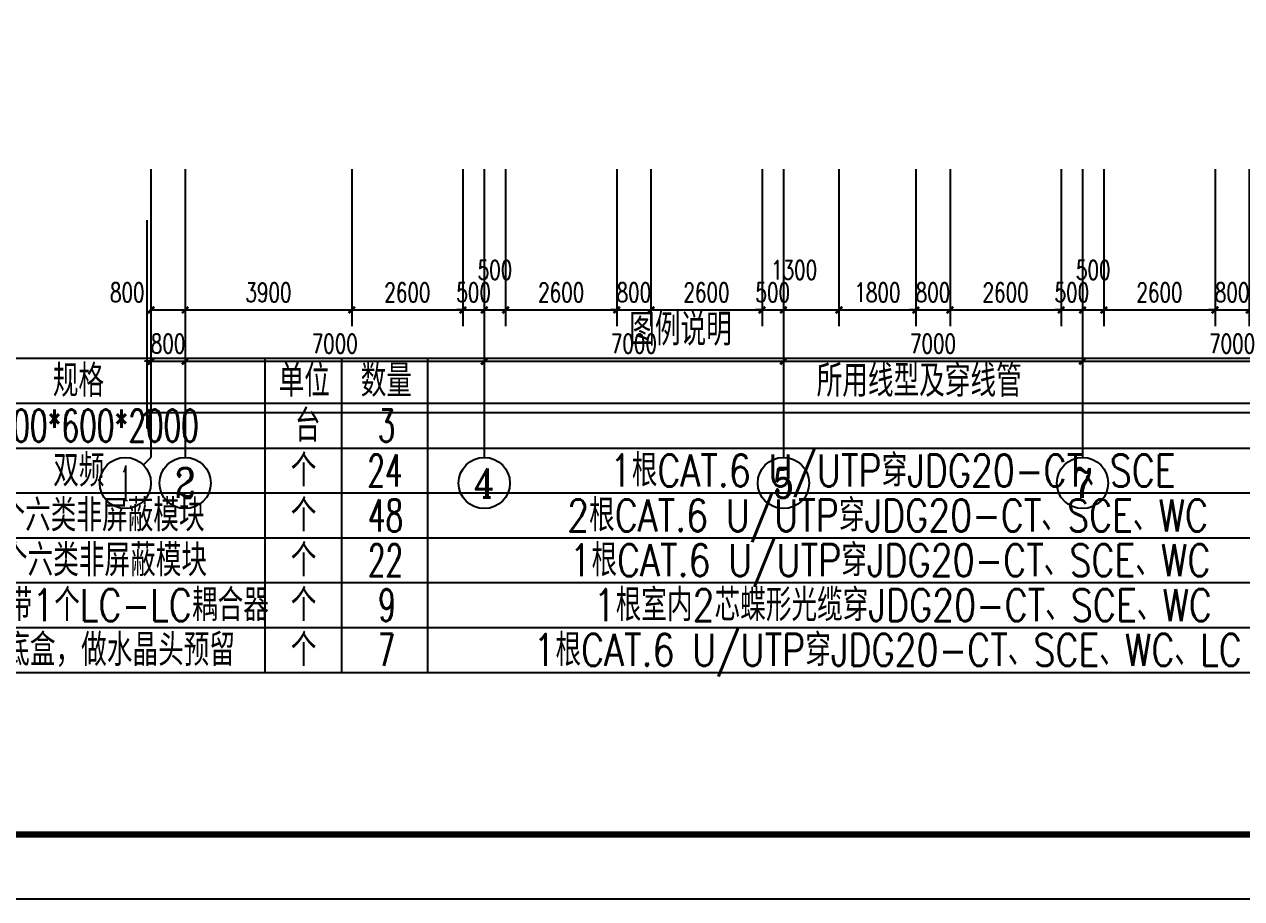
# Model space of a CAD drawing. Extents: x 1333527 to 1855755, y 1020844 to 1581249.
# Drawn here: x 1356411 to 1384897, y 1155938 to 1176403 of the extents above; entities that cross this region are included whole.
import ezdxf
from ezdxf.enums import TextEntityAlignment as Align

# ---------------------------------------------------------------- set-up
doc = ezdxf.new("R2010")
doc.units = 0
doc.header["$LTSCALE"] = 1000
doc.header["$PDSIZE"] = 5
doc.layers.add('1-建筑底图', color=8, linetype='Continuous', plot=False)
for name, color, linetype in [('AXIS_TEXT', 7, 'Continuous'), ('BTTK', 7, 'Continuous'), ('PUB_TITLE', 7, 'Continuous'), ('TEL_TAB', 7, 'Continuous')]:
    doc.layers.add(name, color=color, linetype=linetype)
doc.styles.add('_TCH_AXIS', font='COMPLEX', dxfattribs={"bigfont": 'GBCBIG'})
doc.styles.add('_TCH_DIM_T3', font='SIMPLEX', dxfattribs={"width": 0.705882, "bigfont": 'GBCBIG'})
doc.styles.add('_TEL_DIM', font='SIMPLEX', dxfattribs={"width": 0.8, "height": 3.5, "bigfont": 'HZTXT'})
doc.styles.add('COMPLEX', font='COMPLEX')
doc.styles.add('HZ(TK)', font='geniso.shx', dxfattribs={"width": 0.9, "bigfont": 'hztxt.shx'})
doc.dimstyles.new('_TCH_ARCH&&150', dxfattribs={"dimtxt": 446.25, "dimasz": 150, "dimexe": 375, "dimexo": 450, "dimgap": 189.375, "dimtad": 1, "dimdec": 0, "dimzin": 0, "dimdsep": 46, "dimtxsty": '_TCH_DIM_T3', "dimblk": 'ARCHTICK', "dimcen": 0.09, "dimclrt": 7, "dimazin": 2, "dimtfac": 1, "dimtdec": 0, "dimtix": 1, "dimtmove": 2, "dimatfit": 3, "dimfxl": 1, "dimtolj": 1, "dimtzin": 0, "dimarcsym": 0})

# ---------------------------------------------------------------- blocks, each defined once
blk = doc.blocks.new('vhtemplate_2020年新竖式图框_A0')
at = {"layer": 'PUB_TITLE', "color": 7}
blk.add_lwpolyline([(0, 0), (1189, 0), (1189, 841), (0, 841)], close=True, dxfattribs=at)
at = {"layer": 'PUB_TITLE', "const_width": 1}
blk.add_lwpolyline([(25, 10), (1179, 10), (1179, 831), (25, 831)], close=True, dxfattribs=at)
at = {"layer": 'BTTK', "color": 4, "style": 'HZ(TK)', "width": 0.9}
for tag, p in [('合作单位', (1144, 743.5)), ('建设单位', (1144, 209.5)), ('工程名称', (1144, 176.5)), ('子项名称', (1154, 160)), ('图纸名称', (1144, 141))]:
    blk.add_attdef(tag, text='', height=3.5, dxfattribs=at).set_placement(p, align=Align.MIDDLE_CENTER)
for tag, p in [('注册证书号', (1156.5, 309.01)), ('注册印章号', (1156.5, 301.01)), ('设计号', (1154, 193)), ('图别', (1137.75, 34)), ('图号', (1170.25, 34)), ('版本号', (1137.75, 26)), ('日期', (1170.25, 26))]:
    blk.add_attdef(tag, text='', height=3.5, dxfattribs=at).set_placement(p, align=Align.MIDDLE)
blk = doc.blocks.new('_AXISO')
blk.add_circle((0, 0), 0.5)
at = {"layer": 'AXIS_TEXT', "style": 'COMPLEX', "width": 1.041667}
blk.add_attdef('A', text='', height=0.56, dxfattribs=at).set_placement((-0.25, -0.28), (0.25, -0.28), align=Align.FIT)
blk = doc.blocks.new('_ArchTick')
at = {"color": 0, "linetype": 'ByBlock', "const_width": 0.4}
blk.add_lwpolyline([(-0.5, -0.5), (0.5, 0.5)], dxfattribs=at)
blk = doc.blocks.new('*D180')
at = {"layer": '1-建筑底图', "color": 0, "lineweight": -2, "transparency": 16777216}
for p, q in [((500, -3854), (500, -7529)), ((1300, -3854), (1300, -7529)), ((500, -7154), (1300, -7154))]:
    blk.add_line(p, q, dxfattribs=at)
at = {"layer": 'Defpoints', "color": 0}
for p in [(500, -3404), (1300, -3404), (1300, -7154)]:
    blk.add_point(p, dxfattribs=at)
at = {"layer": '1-建筑底图', "color": 0, "lineweight": -2, "transparency": 16777216, "xscale": 150, "yscale": 150, "zscale": 150, "rotation": 180}
blk.add_blockref('_ArchTick', (500, -7154), dxfattribs=at)
at = {"layer": '1-建筑底图', "color": 0, "lineweight": -2, "transparency": 16777216, "xscale": 150, "yscale": 150, "zscale": 150}
blk.add_blockref('_ArchTick', (1300, -7154), dxfattribs=at)
at = {"layer": '1-建筑底图', "color": 7, "transparency": 16777216, "insert": (-55, -6742), "char_height": 446.2, "attachment_point": 5, "style": '_TCH_DIM_T3'}
blk.add_mtext('\\A1;800', dxfattribs=at)
blk = doc.blocks.new('*D181')
at = {"layer": '1-建筑底图', "color": 0, "lineweight": -2, "transparency": 16777216}
for p, q in [((1300, -3854), (1300, -7529)), ((5200, -3854), (5200, -7529)), ((1300, -7154), (5200, -7154))]:
    blk.add_line(p, q, dxfattribs=at)
at = {"layer": 'Defpoints', "color": 0}
for p in [(1300, -3404), (5200, -3404), (5200, -7154)]:
    blk.add_point(p, dxfattribs=at)
at = {"layer": '1-建筑底图', "color": 0, "lineweight": -2, "transparency": 16777216, "xscale": 150, "yscale": 150, "zscale": 150, "rotation": 180}
blk.add_blockref('_ArchTick', (1300, -7154), dxfattribs=at)
at = {"layer": '1-建筑底图', "color": 0, "lineweight": -2, "transparency": 16777216, "xscale": 150, "yscale": 150, "zscale": 150}
blk.add_blockref('_ArchTick', (5200, -7154), dxfattribs=at)
at = {"layer": '1-建筑底图', "color": 7, "transparency": 16777216, "insert": (3250, -6742), "char_height": 446.2, "attachment_point": 5, "style": '_TCH_DIM_T3'}
blk.add_mtext('\\A1;3900', dxfattribs=at)
blk = doc.blocks.new('*D182')
at = {"layer": '1-建筑底图', "color": 0, "lineweight": -2, "transparency": 16777216}
for p, q in [((5200, -3854), (5200, -7529)), ((7800, -3854), (7800, -7529)), ((5200, -7154), (7800, -7154))]:
    blk.add_line(p, q, dxfattribs=at)
at = {"layer": 'Defpoints', "color": 0}
for p in [(5200, -3404), (7800, -3404), (7800, -7154)]:
    blk.add_point(p, dxfattribs=at)
at = {"layer": '1-建筑底图', "color": 0, "lineweight": -2, "transparency": 16777216, "xscale": 150, "yscale": 150, "zscale": 150, "rotation": 180}
blk.add_blockref('_ArchTick', (5200, -7154), dxfattribs=at)
at = {"layer": '1-建筑底图', "color": 0, "lineweight": -2, "transparency": 16777216, "xscale": 150, "yscale": 150, "zscale": 150}
blk.add_blockref('_ArchTick', (7800, -7154), dxfattribs=at)
at = {"layer": '1-建筑底图', "color": 7, "transparency": 16777216, "insert": (6500, -6742), "char_height": 446.2, "attachment_point": 5, "style": '_TCH_DIM_T3'}
blk.add_mtext('\\A1;2600', dxfattribs=at)
blk = doc.blocks.new('*D183')
at = {"layer": '1-建筑底图', "color": 0, "lineweight": -2, "transparency": 16777216}
for p, q in [((7800, -3854), (7800, -7529)), ((8300, -3854), (8300, -7529)), ((7800, -7154), (7650, -7154)), ((7800, -7154), (8300, -7154)), ((8300, -7154), (8450, -7154))]:
    blk.add_line(p, q, dxfattribs=at)
at = {"layer": 'Defpoints', "color": 0}
for p in [(7800, -3404), (8300, -3404), (8300, -7154)]:
    blk.add_point(p, dxfattribs=at)
at = {"layer": '1-建筑底图', "color": 0, "lineweight": -2, "transparency": 16777216, "xscale": 150, "yscale": 150, "zscale": 150}
blk.add_blockref('_ArchTick', (7800, -7154), dxfattribs=at)
at = {"layer": '1-建筑底图', "color": 0, "lineweight": -2, "transparency": 16777216, "xscale": 150, "yscale": 150, "zscale": 150, "rotation": 180}
blk.add_blockref('_ArchTick', (8300, -7154), dxfattribs=at)
at = {"layer": '1-建筑底图', "color": 7, "transparency": 16777216, "insert": (8050, -6742), "char_height": 446.2, "attachment_point": 5, "style": '_TCH_DIM_T3'}
blk.add_mtext('\\A1;500', dxfattribs=at)
blk = doc.blocks.new('*D184')
at = {"layer": '1-建筑底图', "color": 0, "lineweight": -2, "transparency": 16777216}
for p, q in [((8300, -3854), (8300, -7529)), ((8800, -3854), (8800, -7529)), ((8300, -7154), (8800, -7154))]:
    blk.add_line(p, q, dxfattribs=at)
at = {"layer": 'Defpoints', "color": 0}
for p in [(8300, -3404), (8800, -3404), (8800, -7154)]:
    blk.add_point(p, dxfattribs=at)
at = {"layer": '1-建筑底图', "color": 0, "lineweight": -2, "transparency": 16777216, "xscale": 150, "yscale": 150, "zscale": 150, "rotation": 180}
blk.add_blockref('_ArchTick', (8300, -7154), dxfattribs=at)
at = {"layer": '1-建筑底图', "color": 0, "lineweight": -2, "transparency": 16777216, "xscale": 150, "yscale": 150, "zscale": 150}
blk.add_blockref('_ArchTick', (8800, -7154), dxfattribs=at)
at = {"layer": '1-建筑底图', "color": 7, "transparency": 16777216, "insert": (8550, -6217), "char_height": 446.2, "attachment_point": 5, "style": '_TCH_DIM_T3'}
blk.add_mtext('\\A1;500', dxfattribs=at)
blk = doc.blocks.new('*D185')
at = {"layer": '1-建筑底图', "color": 0, "lineweight": -2, "transparency": 16777216}
for p, q in [((8800, -3854), (8800, -7529)), ((11400, -3854), (11400, -7529)), ((8800, -7154), (11400, -7154))]:
    blk.add_line(p, q, dxfattribs=at)
at = {"layer": 'Defpoints', "color": 0}
for p in [(8800, -3404), (11400, -3404), (11400, -7154)]:
    blk.add_point(p, dxfattribs=at)
at = {"layer": '1-建筑底图', "color": 0, "lineweight": -2, "transparency": 16777216, "xscale": 150, "yscale": 150, "zscale": 150, "rotation": 180}
blk.add_blockref('_ArchTick', (8800, -7154), dxfattribs=at)
at = {"layer": '1-建筑底图', "color": 0, "lineweight": -2, "transparency": 16777216, "xscale": 150, "yscale": 150, "zscale": 150}
blk.add_blockref('_ArchTick', (11400, -7154), dxfattribs=at)
at = {"layer": '1-建筑底图', "color": 7, "transparency": 16777216, "insert": (10100, -6742), "char_height": 446.2, "attachment_point": 5, "style": '_TCH_DIM_T3'}
blk.add_mtext('\\A1;2600', dxfattribs=at)
blk = doc.blocks.new('*D186')
at = {"layer": '1-建筑底图', "color": 0, "lineweight": -2, "transparency": 16777216}
for p, q in [((11400, -3854), (11400, -7529)), ((12200, -3854), (12200, -7529)), ((11400, -7154), (11250, -7154)), ((11400, -7154), (12200, -7154)), ((12200, -7154), (12350, -7154))]:
    blk.add_line(p, q, dxfattribs=at)
at = {"layer": 'Defpoints', "color": 0}
for p in [(11400, -3404), (12200, -3404), (12200, -7154)]:
    blk.add_point(p, dxfattribs=at)
at = {"layer": '1-建筑底图', "color": 0, "lineweight": -2, "transparency": 16777216, "xscale": 150, "yscale": 150, "zscale": 150}
blk.add_blockref('_ArchTick', (11400, -7154), dxfattribs=at)
at = {"layer": '1-建筑底图', "color": 0, "lineweight": -2, "transparency": 16777216, "xscale": 150, "yscale": 150, "zscale": 150, "rotation": 180}
blk.add_blockref('_ArchTick', (12200, -7154), dxfattribs=at)
at = {"layer": '1-建筑底图', "color": 7, "transparency": 16777216, "insert": (11800, -6742), "char_height": 446.2, "attachment_point": 5, "style": '_TCH_DIM_T3'}
blk.add_mtext('\\A1;800', dxfattribs=at)
blk = doc.blocks.new('*D187')
at = {"layer": '1-建筑底图', "color": 0, "lineweight": -2, "transparency": 16777216}
for p, q in [((12200, -3854), (12200, -7529)), ((14800, -3854), (14800, -7529)), ((12200, -7154), (14800, -7154))]:
    blk.add_line(p, q, dxfattribs=at)
at = {"layer": 'Defpoints', "color": 0}
for p in [(12200, -3404), (14800, -3404), (14800, -7154)]:
    blk.add_point(p, dxfattribs=at)
at = {"layer": '1-建筑底图', "color": 0, "lineweight": -2, "transparency": 16777216, "xscale": 150, "yscale": 150, "zscale": 150, "rotation": 180}
blk.add_blockref('_ArchTick', (12200, -7154), dxfattribs=at)
at = {"layer": '1-建筑底图', "color": 0, "lineweight": -2, "transparency": 16777216, "xscale": 150, "yscale": 150, "zscale": 150}
blk.add_blockref('_ArchTick', (14800, -7154), dxfattribs=at)
at = {"layer": '1-建筑底图', "color": 7, "transparency": 16777216, "insert": (13500, -6742), "char_height": 446.2, "attachment_point": 5, "style": '_TCH_DIM_T3'}
blk.add_mtext('\\A1;2600', dxfattribs=at)
blk = doc.blocks.new('*D188')
at = {"layer": '1-建筑底图', "color": 0, "lineweight": -2, "transparency": 16777216}
for p, q in [((14800, -3854), (14800, -7529)), ((15300, -3854), (15300, -7529)), ((14800, -7154), (14650, -7154)), ((14800, -7154), (15300, -7154)), ((15300, -7154), (15450, -7154))]:
    blk.add_line(p, q, dxfattribs=at)
at = {"layer": 'Defpoints', "color": 0}
for p in [(14800, -3404), (15300, -3404), (15300, -7154)]:
    blk.add_point(p, dxfattribs=at)
at = {"layer": '1-建筑底图', "color": 0, "lineweight": -2, "transparency": 16777216, "xscale": 150, "yscale": 150, "zscale": 150}
blk.add_blockref('_ArchTick', (14800, -7154), dxfattribs=at)
at = {"layer": '1-建筑底图', "color": 0, "lineweight": -2, "transparency": 16777216, "xscale": 150, "yscale": 150, "zscale": 150, "rotation": 180}
blk.add_blockref('_ArchTick', (15300, -7154), dxfattribs=at)
at = {"layer": '1-建筑底图', "color": 7, "transparency": 16777216, "insert": (15050, -6742), "char_height": 446.2, "attachment_point": 5, "style": '_TCH_DIM_T3'}
blk.add_mtext('\\A1;500', dxfattribs=at)
blk = doc.blocks.new('*D189')
at = {"layer": '1-建筑底图', "color": 0, "lineweight": -2, "transparency": 16777216}
for p, q in [((15300, -3854), (15300, -7529)), ((16600, -3854), (16600, -7529)), ((15300, -7154), (16600, -7154))]:
    blk.add_line(p, q, dxfattribs=at)
at = {"layer": 'Defpoints', "color": 0}
for p in [(15300, -3404), (16600, -3404), (16600, -7154)]:
    blk.add_point(p, dxfattribs=at)
at = {"layer": '1-建筑底图', "color": 0, "lineweight": -2, "transparency": 16777216, "xscale": 150, "yscale": 150, "zscale": 150, "rotation": 180}
blk.add_blockref('_ArchTick', (15300, -7154), dxfattribs=at)
at = {"layer": '1-建筑底图', "color": 0, "lineweight": -2, "transparency": 16777216, "xscale": 150, "yscale": 150, "zscale": 150}
blk.add_blockref('_ArchTick', (16600, -7154), dxfattribs=at)
at = {"layer": '1-建筑底图', "color": 7, "transparency": 16777216, "insert": (15550, -6217), "char_height": 446.2, "attachment_point": 5, "style": '_TCH_DIM_T3'}
blk.add_mtext('\\A1;1300', dxfattribs=at)
blk = doc.blocks.new('*D190')
at = {"layer": '1-建筑底图', "color": 0, "lineweight": -2, "transparency": 16777216}
for p, q in [((16600, -3854), (16600, -7529)), ((18400, -3854), (18400, -7529)), ((16600, -7154), (18400, -7154))]:
    blk.add_line(p, q, dxfattribs=at)
at = {"layer": 'Defpoints', "color": 0}
for p in [(16600, -3404), (18400, -3404), (18400, -7154)]:
    blk.add_point(p, dxfattribs=at)
at = {"layer": '1-建筑底图', "color": 0, "lineweight": -2, "transparency": 16777216, "xscale": 150, "yscale": 150, "zscale": 150, "rotation": 180}
blk.add_blockref('_ArchTick', (16600, -7154), dxfattribs=at)
at = {"layer": '1-建筑底图', "color": 0, "lineweight": -2, "transparency": 16777216, "xscale": 150, "yscale": 150, "zscale": 150}
blk.add_blockref('_ArchTick', (18400, -7154), dxfattribs=at)
at = {"layer": '1-建筑底图', "color": 7, "transparency": 16777216, "insert": (17500, -6742), "char_height": 446.2, "attachment_point": 5, "style": '_TCH_DIM_T3'}
blk.add_mtext('\\A1;1800', dxfattribs=at)
blk = doc.blocks.new('*D191')
at = {"layer": '1-建筑底图', "color": 0, "lineweight": -2, "transparency": 16777216}
for p, q in [((18400, -3854), (18400, -7529)), ((19200, -3854), (19200, -7529)), ((18400, -7154), (18250, -7154)), ((18400, -7154), (19200, -7154)), ((19200, -7154), (19350, -7154))]:
    blk.add_line(p, q, dxfattribs=at)
at = {"layer": 'Defpoints', "color": 0}
for p in [(18400, -3404), (19200, -3404), (19200, -7154)]:
    blk.add_point(p, dxfattribs=at)
at = {"layer": '1-建筑底图', "color": 0, "lineweight": -2, "transparency": 16777216, "xscale": 150, "yscale": 150, "zscale": 150}
blk.add_blockref('_ArchTick', (18400, -7154), dxfattribs=at)
at = {"layer": '1-建筑底图', "color": 0, "lineweight": -2, "transparency": 16777216, "xscale": 150, "yscale": 150, "zscale": 150, "rotation": 180}
blk.add_blockref('_ArchTick', (19200, -7154), dxfattribs=at)
at = {"layer": '1-建筑底图', "color": 7, "transparency": 16777216, "insert": (18800, -6742), "char_height": 446.2, "attachment_point": 5, "style": '_TCH_DIM_T3'}
blk.add_mtext('\\A1;800', dxfattribs=at)
blk = doc.blocks.new('*D192')
at = {"layer": '1-建筑底图', "color": 0, "lineweight": -2, "transparency": 16777216}
for p, q in [((19200, -3854), (19200, -7529)), ((21800, -3854), (21800, -7529)), ((19200, -7154), (21800, -7154))]:
    blk.add_line(p, q, dxfattribs=at)
at = {"layer": 'Defpoints', "color": 0}
for p in [(19200, -3404), (21800, -3404), (21800, -7154)]:
    blk.add_point(p, dxfattribs=at)
at = {"layer": '1-建筑底图', "color": 0, "lineweight": -2, "transparency": 16777216, "xscale": 150, "yscale": 150, "zscale": 150, "rotation": 180}
blk.add_blockref('_ArchTick', (19200, -7154), dxfattribs=at)
at = {"layer": '1-建筑底图', "color": 0, "lineweight": -2, "transparency": 16777216, "xscale": 150, "yscale": 150, "zscale": 150}
blk.add_blockref('_ArchTick', (21800, -7154), dxfattribs=at)
at = {"layer": '1-建筑底图', "color": 7, "transparency": 16777216, "insert": (20500, -6742), "char_height": 446.2, "attachment_point": 5, "style": '_TCH_DIM_T3'}
blk.add_mtext('\\A1;2600', dxfattribs=at)
blk = doc.blocks.new('*D193')
at = {"layer": '1-建筑底图', "color": 0, "lineweight": -2, "transparency": 16777216}
for p, q in [((21800, -3854), (21800, -7529)), ((22300, -3854), (22300, -7529)), ((21800, -7154), (21650, -7154)), ((21800, -7154), (22300, -7154)), ((22300, -7154), (22450, -7154))]:
    blk.add_line(p, q, dxfattribs=at)
at = {"layer": 'Defpoints', "color": 0}
for p in [(21800, -3404), (22300, -3404), (22300, -7154)]:
    blk.add_point(p, dxfattribs=at)
at = {"layer": '1-建筑底图', "color": 0, "lineweight": -2, "transparency": 16777216, "xscale": 150, "yscale": 150, "zscale": 150}
blk.add_blockref('_ArchTick', (21800, -7154), dxfattribs=at)
at = {"layer": '1-建筑底图', "color": 0, "lineweight": -2, "transparency": 16777216, "xscale": 150, "yscale": 150, "zscale": 150, "rotation": 180}
blk.add_blockref('_ArchTick', (22300, -7154), dxfattribs=at)
at = {"layer": '1-建筑底图', "color": 7, "transparency": 16777216, "insert": (22050, -6742), "char_height": 446.2, "attachment_point": 5, "style": '_TCH_DIM_T3'}
blk.add_mtext('\\A1;500', dxfattribs=at)
blk = doc.blocks.new('*D194')
at = {"layer": '1-建筑底图', "color": 0, "lineweight": -2, "transparency": 16777216}
for p, q in [((22300, -3854), (22300, -7529)), ((22800, -3854), (22800, -7529)), ((22300, -7154), (22800, -7154))]:
    blk.add_line(p, q, dxfattribs=at)
at = {"layer": 'Defpoints', "color": 0}
for p in [(22300, -3404), (22800, -3404), (22800, -7154)]:
    blk.add_point(p, dxfattribs=at)
at = {"layer": '1-建筑底图', "color": 0, "lineweight": -2, "transparency": 16777216, "xscale": 150, "yscale": 150, "zscale": 150, "rotation": 180}
blk.add_blockref('_ArchTick', (22300, -7154), dxfattribs=at)
at = {"layer": '1-建筑底图', "color": 0, "lineweight": -2, "transparency": 16777216, "xscale": 150, "yscale": 150, "zscale": 150}
blk.add_blockref('_ArchTick', (22800, -7154), dxfattribs=at)
at = {"layer": '1-建筑底图', "color": 7, "transparency": 16777216, "insert": (22550, -6217), "char_height": 446.2, "attachment_point": 5, "style": '_TCH_DIM_T3'}
blk.add_mtext('\\A1;500', dxfattribs=at)
blk = doc.blocks.new('*D195')
at = {"layer": '1-建筑底图', "color": 0, "lineweight": -2, "transparency": 16777216}
for p, q in [((22800, -3854), (22800, -7529)), ((25400, -3854), (25400, -7529)), ((22800, -7154), (25400, -7154))]:
    blk.add_line(p, q, dxfattribs=at)
at = {"layer": 'Defpoints', "color": 0}
for p in [(22800, -3404), (25400, -3404), (25400, -7154)]:
    blk.add_point(p, dxfattribs=at)
at = {"layer": '1-建筑底图', "color": 0, "lineweight": -2, "transparency": 16777216, "xscale": 150, "yscale": 150, "zscale": 150, "rotation": 180}
blk.add_blockref('_ArchTick', (22800, -7154), dxfattribs=at)
at = {"layer": '1-建筑底图', "color": 0, "lineweight": -2, "transparency": 16777216, "xscale": 150, "yscale": 150, "zscale": 150}
blk.add_blockref('_ArchTick', (25400, -7154), dxfattribs=at)
at = {"layer": '1-建筑底图', "color": 7, "transparency": 16777216, "insert": (24100, -6742), "char_height": 446.2, "attachment_point": 5, "style": '_TCH_DIM_T3'}
blk.add_mtext('\\A1;2600', dxfattribs=at)
blk = doc.blocks.new('*D196')
at = {"layer": '1-建筑底图', "color": 0, "lineweight": -2, "transparency": 16777216}
for p, q in [((25400, -3854), (25400, -7529)), ((26200, -3854), (26200, -7529)), ((25400, -7154), (25250, -7154)), ((25400, -7154), (26200, -7154)), ((26200, -7154), (26350, -7154))]:
    blk.add_line(p, q, dxfattribs=at)
at = {"layer": 'Defpoints', "color": 0}
for p in [(25400, -3404), (26200, -3404), (26200, -7154)]:
    blk.add_point(p, dxfattribs=at)
at = {"layer": '1-建筑底图', "color": 0, "lineweight": -2, "transparency": 16777216, "xscale": 150, "yscale": 150, "zscale": 150}
blk.add_blockref('_ArchTick', (25400, -7154), dxfattribs=at)
at = {"layer": '1-建筑底图', "color": 0, "lineweight": -2, "transparency": 16777216, "xscale": 150, "yscale": 150, "zscale": 150, "rotation": 180}
blk.add_blockref('_ArchTick', (26200, -7154), dxfattribs=at)
at = {"layer": '1-建筑底图', "color": 7, "transparency": 16777216, "insert": (25800, -6742), "char_height": 446.2, "attachment_point": 5, "style": '_TCH_DIM_T3'}
blk.add_mtext('\\A1;800', dxfattribs=at)
blk = doc.blocks.new('*D447')
at = {"layer": '1-建筑底图', "color": 0, "lineweight": -2, "transparency": 16777216}
for p, q in [((500, -5054), (500, -8729)), ((1300, -5054), (1300, -8729)), ((500, -8354), (350, -8354)), ((500, -8354), (1300, -8354)), ((1300, -8354), (1450, -8354))]:
    blk.add_line(p, q, dxfattribs=at)
at = {"layer": 'Defpoints', "color": 0}
for p in [(500, -4604), (1300, -4604), (1300, -8354)]:
    blk.add_point(p, dxfattribs=at)
at = {"layer": '1-建筑底图', "color": 0, "lineweight": -2, "transparency": 16777216, "xscale": 150, "yscale": 150, "zscale": 150}
blk.add_blockref('_ArchTick', (500, -8354), dxfattribs=at)
at = {"layer": '1-建筑底图', "color": 0, "lineweight": -2, "transparency": 16777216, "xscale": 150, "yscale": 150, "zscale": 150, "rotation": 180}
blk.add_blockref('_ArchTick', (1300, -8354), dxfattribs=at)
at = {"layer": '1-建筑底图', "color": 7, "transparency": 16777216, "insert": (900, -7942), "char_height": 446.2, "attachment_point": 5, "style": '_TCH_DIM_T3'}
blk.add_mtext('\\A1;800', dxfattribs=at)
blk = doc.blocks.new('*D448')
at = {"layer": '1-建筑底图', "color": 0, "lineweight": -2, "transparency": 16777216}
for p, q in [((1300, -5054), (1300, -8729)), ((8300, -5054), (8300, -8729)), ((1300, -8354), (8300, -8354))]:
    blk.add_line(p, q, dxfattribs=at)
at = {"layer": 'Defpoints', "color": 0}
for p in [(1300, -4604), (8300, -4604), (8300, -8354)]:
    blk.add_point(p, dxfattribs=at)
at = {"layer": '1-建筑底图', "color": 0, "lineweight": -2, "transparency": 16777216, "xscale": 150, "yscale": 150, "zscale": 150, "rotation": 180}
blk.add_blockref('_ArchTick', (1300, -8354), dxfattribs=at)
at = {"layer": '1-建筑底图', "color": 0, "lineweight": -2, "transparency": 16777216, "xscale": 150, "yscale": 150, "zscale": 150}
blk.add_blockref('_ArchTick', (8300, -8354), dxfattribs=at)
at = {"layer": '1-建筑底图', "color": 7, "transparency": 16777216, "insert": (4800, -7942), "char_height": 446.2, "attachment_point": 5, "style": '_TCH_DIM_T3'}
blk.add_mtext('\\A1;7000', dxfattribs=at)
blk = doc.blocks.new('*D449')
at = {"layer": '1-建筑底图', "color": 0, "lineweight": -2, "transparency": 16777216}
for p, q in [((8300, -5054), (8300, -8729)), ((15300, -5054), (15300, -8729)), ((8300, -8354), (15300, -8354))]:
    blk.add_line(p, q, dxfattribs=at)
at = {"layer": 'Defpoints', "color": 0}
for p in [(8300, -4604), (15300, -4604), (15300, -8354)]:
    blk.add_point(p, dxfattribs=at)
at = {"layer": '1-建筑底图', "color": 0, "lineweight": -2, "transparency": 16777216, "xscale": 150, "yscale": 150, "zscale": 150, "rotation": 180}
blk.add_blockref('_ArchTick', (8300, -8354), dxfattribs=at)
at = {"layer": '1-建筑底图', "color": 0, "lineweight": -2, "transparency": 16777216, "xscale": 150, "yscale": 150, "zscale": 150}
blk.add_blockref('_ArchTick', (15300, -8354), dxfattribs=at)
at = {"layer": '1-建筑底图', "color": 7, "transparency": 16777216, "insert": (11800, -7942), "char_height": 446.2, "attachment_point": 5, "style": '_TCH_DIM_T3'}
blk.add_mtext('\\A1;7000', dxfattribs=at)
blk = doc.blocks.new('*D450')
at = {"layer": '1-建筑底图', "color": 0, "lineweight": -2, "transparency": 16777216}
for p, q in [((15300, -5054), (15300, -8729)), ((22300, -5054), (22300, -8729)), ((15300, -8354), (22300, -8354))]:
    blk.add_line(p, q, dxfattribs=at)
at = {"layer": 'Defpoints', "color": 0}
for p in [(15300, -4604), (22300, -4604), (22300, -8354)]:
    blk.add_point(p, dxfattribs=at)
at = {"layer": '1-建筑底图', "color": 0, "lineweight": -2, "transparency": 16777216, "xscale": 150, "yscale": 150, "zscale": 150, "rotation": 180}
blk.add_blockref('_ArchTick', (15300, -8354), dxfattribs=at)
at = {"layer": '1-建筑底图', "color": 0, "lineweight": -2, "transparency": 16777216, "xscale": 150, "yscale": 150, "zscale": 150}
blk.add_blockref('_ArchTick', (22300, -8354), dxfattribs=at)
at = {"layer": '1-建筑底图', "color": 7, "transparency": 16777216, "insert": (18800, -7942), "char_height": 446.2, "attachment_point": 5, "style": '_TCH_DIM_T3'}
blk.add_mtext('\\A1;7000', dxfattribs=at)
blk = doc.blocks.new('*D451')
at = {"layer": '1-建筑底图', "color": 0, "lineweight": -2, "transparency": 16777216}
for p, q in [((22300, -5054), (22300, -8729)), ((29300, -5054), (29300, -8729)), ((22300, -8354), (29300, -8354))]:
    blk.add_line(p, q, dxfattribs=at)
at = {"layer": 'Defpoints', "color": 0}
for p in [(22300, -4604), (29300, -4604), (29300, -8354)]:
    blk.add_point(p, dxfattribs=at)
at = {"layer": '1-建筑底图', "color": 0, "lineweight": -2, "transparency": 16777216, "xscale": 150, "yscale": 150, "zscale": 150, "rotation": 180}
blk.add_blockref('_ArchTick', (22300, -8354), dxfattribs=at)
at = {"layer": '1-建筑底图', "color": 0, "lineweight": -2, "transparency": 16777216, "xscale": 150, "yscale": 150, "zscale": 150}
blk.add_blockref('_ArchTick', (29300, -8354), dxfattribs=at)
at = {"layer": '1-建筑底图', "color": 7, "transparency": 16777216, "insert": (25800, -7942), "char_height": 446.2, "attachment_point": 5, "style": '_TCH_DIM_T3'}
blk.add_mtext('\\A1;7000', dxfattribs=at)
blk = doc.blocks.new('*D466')
at = {"layer": '1-建筑底图', "color": 0, "lineweight": -2, "transparency": 16777216}
for p, q in [((400, -5054), (400, -9929)), ((111600, -5054), (111600, -9929)), ((400, -9554), (111600, -9554))]:
    blk.add_line(p, q, dxfattribs=at)
at = {"layer": 'Defpoints', "color": 0}
for p in [(400, -4604), (111600, -4604), (111600, -9554)]:
    blk.add_point(p, dxfattribs=at)
at = {"layer": '1-建筑底图', "color": 0, "lineweight": -2, "transparency": 16777216, "xscale": 150, "yscale": 150, "zscale": 150, "rotation": 180}
blk.add_blockref('_ArchTick', (400, -9554), dxfattribs=at)
at = {"layer": '1-建筑底图', "color": 0, "lineweight": -2, "transparency": 16777216, "xscale": 150, "yscale": 150, "zscale": 150}
blk.add_blockref('_ArchTick', (111600, -9554), dxfattribs=at)
at = {"layer": '1-建筑底图', "color": 7, "transparency": 16777216, "insert": (56000, -9142), "char_height": 446.2, "attachment_point": 5, "style": '_TCH_DIM_T3'}
blk.add_mtext('\\A1;111200', dxfattribs=at)
blk = doc.blocks.new('1-一层建筑底图')
at = {"layer": '1-建筑底图', "color": 8}
for p, q in [((500, -4604.1), (500, -10604.1)), ((1300, -4604.1), (1300, -10604.1)), ((8300, -4604.1), (8300, -10604.1)), ((15300, -4604.1), (15300, -10604.1)), ((22300, -4604.1), (22300, -10604.1)), ((324.3, -10779.9), (500, -10604.1))]:
    blk.add_line(p, q, dxfattribs=at)
ref = blk.add_blockref('_AXISO', (-100, -11204.1), dxfattribs=dict(at, xscale=1200, yscale=1200, zscale=1200))
ref.add_attrib('A', '1', dxfattribs={"layer": 'AXIS_TEXT', "height": 817.2, "style": '_TCH_AXIS', "width": 0.555556}).set_placement((-197.3, -11612.7), (-2.7, -11612.7), align=Align.FIT)
ref = blk.add_blockref('_AXISO', (1300, -11204.1), dxfattribs=dict(at, xscale=1200, yscale=1200, zscale=1200))
ref.add_attrib('A', '2', dxfattribs={"layer": 'AXIS_TEXT', "height": 698.9, "style": '_TCH_AXIS'}).set_placement((1067, -11553.6), (1533, -11553.6), align=Align.FIT)
ref = blk.add_blockref('_AXISO', (8300, -11204.1), dxfattribs=dict(at, xscale=1200, yscale=1200, zscale=1200))
ref.add_attrib('A', '4', dxfattribs={"layer": 'AXIS_TEXT', "height": 683.5, "style": '_TCH_AXIS', "width": 0.9375}).set_placement((8055.9, -11545.9), (8544.1, -11545.9), align=Align.FIT)
ref = blk.add_blockref('_AXISO', (15300, -11204.1), dxfattribs=dict(at, xscale=1200, yscale=1200, zscale=1200))
ref.add_attrib('A', '5', dxfattribs={"layer": 'AXIS_TEXT', "height": 698.9, "style": '_TCH_AXIS'}).set_placement((15067, -11553.6), (15533, -11553.6), align=Align.FIT)
ref = blk.add_blockref('_AXISO', (22300, -11204.1), dxfattribs=dict(at, xscale=1200, yscale=1200, zscale=1200))
ref.add_attrib('A', '7', dxfattribs={"layer": 'AXIS_TEXT', "height": 698.9, "style": '_TCH_AXIS'}).set_placement((22067, -11553.6), (22533, -11553.6), align=Align.FIT)
for base, p1, p2, picture, middle in [((1300, -7154.1), (500, -3404.1), (1300, -3404.1), '*D180', (-55, -6741.6)), ((8800, -7154.1), (8300, -3404.1), (8800, -3404.1), '*D184', (8550, -6216.6)), ((16600, -7154.1), (15300, -3404.1), (16600, -3404.1), '*D189', (15550, -6216.6)), ((22800, -7154.1), (22300, -3404.1), (22800, -3404.1), '*D194', (22550, -6216.6))]:
    dim = blk.add_linear_dim(base=base, p1=p1, p2=p2, angle=0, dimstyle='_TCH_ARCH&&150', dxfattribs=at)
    dim.commit()
    dim.dimension.update_dxf_attribs({"geometry": picture, "text_midpoint": middle, "dimtype": 161})
for p1, p2, distance, picture, middle in [((1300, -3404.1), (5200, -3404.1), -3750, '*D181', (3250, -6741.6)), ((5200, -3404.1), (7800, -3404.1), -3750, '*D182', (6500, -6741.6)), ((7800, -3404.1), (8300, -3404.1), -3750, '*D183', (8050, -6741.6)), ((8800, -3404.1), (11400, -3404.1), -3750, '*D185', (10100, -6741.6)), ((11400, -3404.1), (12200, -3404.1), -3750, '*D186', (11800, -6741.6)), ((12200, -3404.1), (14800, -3404.1), -3750, '*D187', (13500, -6741.6)), ((14800, -3404.1), (15300, -3404.1), -3750, '*D188', (15050, -6741.6)), ((16600, -3404.1), (18400, -3404.1), -3750, '*D190', (17500, -6741.6)), ((18400, -3404.1), (19200, -3404.1), -3750, '*D191', (18800, -6741.6)), ((19200, -3404.1), (21800, -3404.1), -3750, '*D192', (20500, -6741.6)), ((21800, -3404.1), (22300, -3404.1), -3750, '*D193', (22050, -6741.6)), ((22800, -3404.1), (25400, -3404.1), -3750, '*D195', (24100, -6741.6)), ((25400, -3404.1), (26200, -3404.1), -3750, '*D196', (25800, -6741.6)), ((400, -4604.1), (111600, -4604.1), -4950, '*D466', (56000, -9141.6)), ((500, -4604.1), (1300, -4604.1), -3750, '*D447', (900, -7941.6)), ((1300, -4604.1), (8300, -4604.1), -3750, '*D448', (4800, -7941.6)), ((8300, -4604.1), (15300, -4604.1), -3750, '*D449', (11800, -7941.6)), ((15300, -4604.1), (22300, -4604.1), -3750, '*D450', (18800, -7941.6)), ((22300, -4604.1), (29300, -4604.1), -3750, '*D451', (25800, -7941.6))]:
    dim = blk.add_aligned_dim(p1=p1, p2=p2, distance=distance, dimstyle='_TCH_ARCH&&150', dxfattribs=at)
    dim.commit()
    dim.dimension.update_dxf_attribs({"geometry": picture, "text_midpoint": middle})

msp = doc.modelspace()

# ---------------------------------------------------------------- linework, layer by layer
at = {"layer": 'PUB_TITLE'}
msp.add_lwpolyline([(1333527, 1155938), (1511877, 1155938), (1511877, 1282088), (1333527, 1282088)], close=True, dxfattribs=at)
at = {"layer": 'PUB_TITLE', "const_width": 150}
msp.add_lwpolyline([(1337277, 1157438), (1510377, 1157438), (1510377, 1280588), (1337277, 1280588)], close=True, dxfattribs=at)
at = {"layer": 'TEL_TAB'}
msp.add_lwpolyline([(1342901, 1161235), (1400459, 1161235), (1400459, 1168585), (1342901, 1168585)], close=True, dxfattribs=at)
for points in [[(1362036, 1168585), (1362036, 1161235)], [(1363836, 1168585), (1363836, 1161235)], [(1365843, 1168585), (1365843, 1161235)], [(1342901, 1167535), (1400459, 1167535)], [(1342901, 1166485), (1400459, 1166485)], [(1342901, 1165435), (1400459, 1165435)], [(1342901, 1164385), (1400459, 1164385)], [(1342901, 1163335), (1400459, 1163335)], [(1342901, 1162285), (1400459, 1162285)]]:
    msp.add_lwpolyline(points, dxfattribs=at)

# ---------------------------------------------------------------- block references
at = {"xscale": 150, "yscale": 150, "zscale": 150}
msp.add_blockref('vhtemplate_2020年新竖式图框_A0', (1333527, 1155938), dxfattribs=at)
at = {"layer": '1-建筑底图'}
msp.add_blockref('1-一层建筑底图', (1358874, 1176871), dxfattribs=at)

# ---------------------------------------------------------------- texts
at = {"layer": 'TEL_TAB', "style": '_TEL_DIM'}
for s, width, p in [('图例说明', 0.8, (1370567, 1168885)), ('单位', 0.8, (1362362, 1167685)), ('所用线型及穿线管', 0.8, (1374951, 1167685)), ('规格', 0.8, (1357076, 1167685)), ('数量', 0.8, (1364282, 1167685)), ('42U,600*600*2000', 0.64, (1354238, 1166635)), ('台', 0.8, (1362742, 1166635)), ('3', 0.64, (1364680, 1166635)), ('双频', 0.8, (1357086, 1165585)), ('个', 0.8, (1362646, 1165585)), ('24', 0.64, (1364440, 1165585)), ('1根CAT.6 U/UTP穿JDG20-CT、SCE', 0.8, (1370112, 1165585)), ('2根CAT.6 U/UTP穿JDG20-CT、SCE、WC', 0.8, (1369112, 1164535)), ('带2个六类非屏蔽模块', 0.8, (1354714, 1164535)), ('个', 0.8, (1362646, 1164535)), ('48', 0.64, (1364451, 1164535)), ('带1个六类非屏蔽模块', 0.8, (1354772, 1163485)), ('个', 0.8, (1362646, 1163485)), ('1根CAT.6 U/UTP穿JDG20-CT、SCE、WC', 0.8, (1369169, 1163485)), ('22', 0.64, (1364451, 1163485)), ('光纤面板，带1个LC-LC耦合器', 0.8, (1352996, 1162435)), ('个', 0.8, (1362646, 1162435)), ('9', 0.64, (1364691, 1162435)), ('1根室内2芯蝶形光缆穿JDG20-CT、SCE、WC', 0.8, (1369734, 1162435)), ('1根CAT.6 U/UTP穿JDG20-CT、SCE、WC、LC', 0.8, (1368326, 1161385)), ('留接线底盒，做水晶头预留', 0.8, (1354140, 1161385)), ('个', 0.8, (1362646, 1161385)), ('7', 0.64, (1364680, 1161385))]:
    msp.add_text(s, height=750, dxfattribs=dict(at, width=width)).set_placement(p)

doc.saveas('drawing.dxf')
